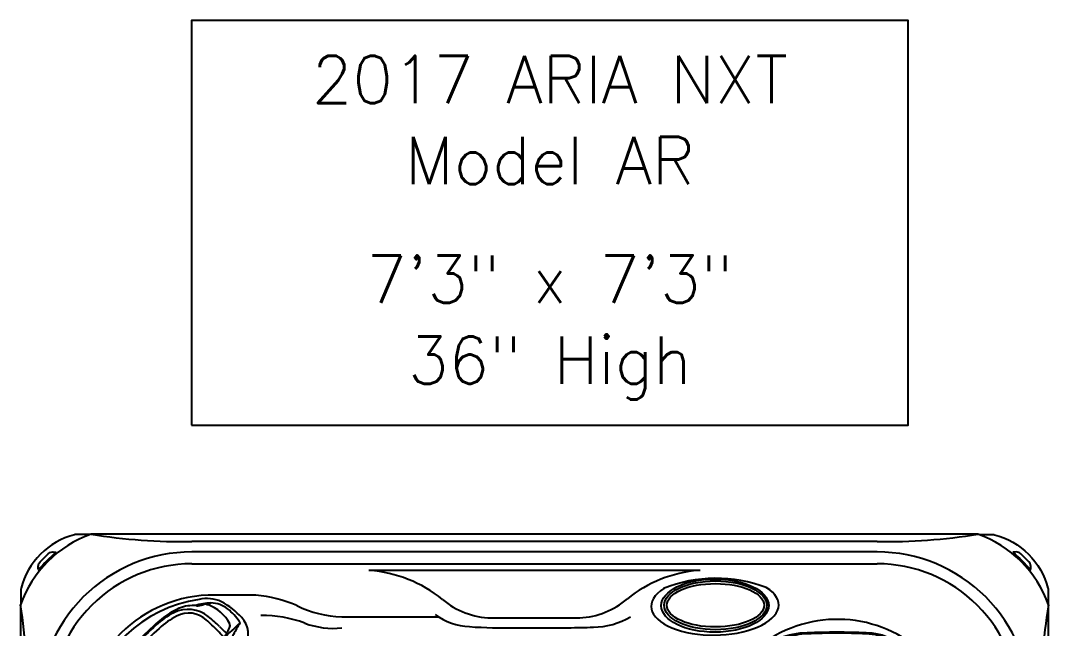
# Model space of a CAD drawing. Extents: x 943 to 1030, y 781 to 934.
# Drawn here: x 943.1 to 1030.1, y 882.2 to 933.6 of the extents above; entities that cross this region are included whole.
import ezdxf
from ezdxf.enums import TextEntityAlignment as Align

# ---------------------------------------------------------------- set-up
doc = ezdxf.new("R2010")
doc.units = 0
doc.header["$MEASUREMENT"] = 0
doc.layers.add('1', color=4, linetype='Continuous')
doc.layers.add('DIM', color=3, linetype='Continuous')
doc.styles.add('SIMPLEX', font='simplex')

# ---------------------------------------------------------------- blocks, each defined once
blk = doc.blocks.new('2014P')
at = {"layer": '1', "color": 4, "linetype": 'Continuous'}
for centre, radius, start, end in [((2.603, 0.812), 6.761, 113.71084, 134.31104), ((1.061, 4.033), 3.194, 84.93016, 111.61348), ((2.834, 1.217), 6.231, 92.51445, 105.36552), ((2.598, 5.426), 2.016, 69.02825, 91.06459), ((2.383, 4.898), 2.586, 52.11262, 68.76392), ((1.201, 3.378), 4.512, 33.22466, 52.11262), ((36.329, -36.331), 56.928, 132.4853, 137.52483), ((25.56, -6.518), 23.931, 149.13987, 151.82474), ((3.658, 4.987), 1.574, 30.47776, 33.22466), ((4.986, 5.769), 0.0338, 338.71398, 30.47776), ((4.374, 4.385), 0.0521, 164.03693, 210.15761), ((5.754, 4.09), 1.463, 151.82474, 167.78752), ((4.978, 4.736), 0.75, 210.15761, 218.58164), ((151.7, -151.7), 214.537, 133.36444, 136.63559), ((-2.232, -1.259), 4.806, 135.48155, 178.7997), ((-3.878, -2.652), 3.565, 152.17961, 178.50328), ((-5.399, -2.611), 2.043, 178.52844, 212.57053), ((-3.606, -1.466), 4.17, 212.57053, 238.32564), ((-3.559, -6.927), 2.746, 110.12898, 120.05844), ((-4.318, -4.912), 0.592, 96.97093, 108.27925), ((-4.384, -4.376), 0.0526, 61.96704, 96.97093), ((-4.85, -5.146), 0.953, 52.32999, 58.96363), ((-5.772, -4.976), 0.0457, 238.32564, 289.81831), ((-11.301, 5.675), 12.046, 297.40639, 301.90817)]:
    blk.add_arc(centre, radius, start, end, dxfattribs=at)
at = {"layer": '1', "color": 3, "linetype": 'Continuous'}
for centre, radius, start, end in [((1.442, 8.608), 1.397, 265.93586, 288.64024), ((2.898, 4.292), 3.158, 105.43195, 108.64024), ((2.117, 7.087), 0.256, 73.63593, 103.40764), ((3.312, 10.926), 3.765, 252.64362, 254.30329), ((6.677, -0.75), 9.167, 116.67771, 118.57062), ((1.172, 4.143), 3.352, 27.31665, 70.44288), ((2.323, 0.791), 6.507, 116.44256, 132.53159), ((0.633, 4.189), 2.712, 51.16582, 116.44256), ((-5.492, -3.42), 12.48, 45.24571, 51.16582), ((36.912, -36.915), 57.674, 132.53159, 137.46816), ((25.901, 28.244), 32.109, 225.24571, 226.61052), ((-16.138, 14.833), 22.381, 333.46305, 334.93687), ((3.748, 5.533), 0.429, 334.93687, 20.20349), ((2.628, 5.462), 1.406, 315.03227, 333.46305), ((-2.068, -1.156), 4.777, 137.46816, 162.88175), ((-3.773, -0.631), 2.993, 162.88175, 213.17805), ((-8.741, -1.179), 1.704, 332.10008, 0.67952), ((0.994, -6.809), 9.446, 150.78445, 153.28585), ((-7.011, -2.095), 0.254, 152.10008, 202.29062), ((-4.419, -1.546), 2.9, 192.854, 244.17002), ((0.832, 2.601), 8.618, 214.40382, 224.08402), ((-2.563, -1.139), 3.592, 218.90351, 229.80142), ((-5.544, -3.711), 0.466, 252.74651, 290.39569), ((-15.477, 17.999), 24.338, 294.49699, 295.92532), ((-5.397, -2.735), 1.284, 295.92532, 315.68902)]:
    blk.add_arc(centre, radius, start, end, dxfattribs=at)
at = {"layer": '1', "color": 2, "linetype": 'Continuous'}
for centre, radius, start, end in [((2.371, 0.914), 6.06, 116.63643, 133.66496), ((0.683, 4.38), 2.205, 47.94516, 117.79037), ((32.641, -32.643), 51.25, 132.24206, 137.75795), ((-4.791, -2.248), 10.8, 42.9754, 49.93734), ((110.534, -110.013), 156.639, 132.35106, 133.04178), ((400127.582, -400130.753), 565868.693, 134.99919368, 135.00035365), ((0.602, 2.479), 3.638, 34.12158, 46.41831), ((-1.99, -1.263), 4.517, 137.12887, 162.71116), ((-3.904, -0.668), 2.513, 162.68229, 214.92154), ((192.321, 165.302), 259.505, 220.17391, 220.50129), ((-3.307, -1.787), 2.233, 220.50129, 233.54791), ((121.626, -121.206), 172.411, 137.005, 137.63165)]:
    blk.add_arc(centre, radius, start, end, dxfattribs=at)
blk = doc.blocks.new('2014SPK')
at = {"layer": '1', "color": 4, "linetype": 'Continuous'}
blk.add_ellipse((-0.004, 0), major_axis=(0, 4.344), ratio=0.474388, dxfattribs=at)
at = {"layer": '1', "color": 2, "linetype": 'Continuous'}
blk.add_ellipse((0, 0), major_axis=(-0.003, 4.113), ratio=0.446028, dxfattribs=at)
blk = doc.blocks.new('2017 ARIA NXT')
at = {"layer": '1', "color": 3, "linetype": 'Continuous'}
for p, q in [((43.459, 86.354), (14.459, 86.354)), ((72.459, 86.354), (43.459, 86.354)), ((43.459, 85.467), (14.459, 85.467)), ((72.459, 85.467), (43.459, 85.467)), ((14.459, 84.467), (43.459, 84.467)), ((43.459, 84.467), (72.459, 84.467)), ((27.144, 79.986), (35.326, 79.986))]:
    blk.add_line(p, q, dxfattribs=at)
at = {"layer": '1', "color": 2, "linetype": 'Continuous'}
for p, q in [((43.459, 83.901), (29.444, 83.901)), ((57.474, 83.901), (43.459, 83.901))]:
    blk.add_line(p, q, dxfattribs=at)
at = {"layer": '1', "color": 4, "linetype": 'Continuous'}
for points in [[(-0.041, 5.939, 0.227781), (5.931, -0.033), (80.988, -0.033, 0.227781), (86.959, 5.939), (86.959, 80.996, 0.227781), (80.988, 86.967), (5.931, 86.967, 0.227781), (-0.041, 80.996)], [(2.984, 85.44, 0.052002), (1.487, 83.943, -0.145561), (1.511, 84.506, -0.041549), (2.426, 85.42, -0.138511)], [(83.935, 85.44, -0.052002), (85.432, 83.943, 0.145561), (85.407, 84.506, 0.041549), (84.492, 85.42, 0.138511)]]:
    blk.add_lwpolyline(points, format="xyb", close=True, dxfattribs=at)
for points in [[(5.84, 86.935), (4.591, 86.935, 0.06455), (4.527, 86.927, 0.269989), (0, 82.401, 0.064627), (-0.008, 82.337), (-0.008, 81.087)], [(81.079, 86.935), (82.327, 86.935, -0.06455), (82.391, 86.927, -0.269989), (86.918, 82.401, -0.064627), (86.927, 82.337), (86.927, 81.087)]]:
    blk.add_lwpolyline(points, format="xyb", dxfattribs=at)
at = {"layer": '1', "color": 3, "linetype": 'Continuous'}
for centre, radius, start, end in [((13.604, 134.033), 47.687, 260.74033, 271.02749), ((73.314, 134.033), 47.687, 268.97251, 279.25967), ((14.459, 72.468), 13, 89.99983, 180.00017), ((72.459, 72.468), 13, 359.99983, 90.00017), ((14.459, 72.468), 12, 89.99991, 180.00009), ((72.459, 72.468), 12, 359.99991, 90.00009), ((-50.674, 73.066), 51.251, 359.33101, 8.90113), ((135.376, 73.225), 49.037, 170.88227, 180.88555)]:
    blk.add_arc(centre, radius, start, end, dxfattribs=at)
at = {"layer": '1', "color": 3}
for centre, radius, start, end in [((28.643, 72.724), 11.21, 51.20551, 85.60536), ((58.203, 72.941), 10.993, 94.52836, 128.74994), ((16.319, 70.611), 11.218, 92.51883, 182.17047), ((16.827, -975.37), 1057.189, 89.834245, 90.054253), ((18.869, 70.662), 11.198, 66.47149, 84.79161), ((16.721, 70.191), 11.384, 98.35307, 168.57853), ((15.721, 78.503), 3.023, 65.70754, 102.50151), ((14.154, 75.894), 6.055, 41.56236, 62.34584), ((27.424, 89.264), 9.282, 243.89344, 268.27212), ((39.946, 86.483), 6.598, 229.56334, 268.70712), ((46.929, 86.616), 6.733, 273.01666, 310.73653), ((20.404, 69.749), 10.35, 69.53634, 90.62828), ((38.19, 84.409), 5.263, 233.43162, 267.46833), ((17.271, 78.542), 1.969, 326.77407, 44.08823), ((26.452, 85.955), 6.948, 249.53634, 275.71808), ((42.284, 1844.207), 1764.322, 269.919256, 270.162347), ((48.375, 85.422), 6.316, 270.66664, 300.61714), ((69.101, 69.018), 10.752, 49.0999, 129.22447), ((40.858, 121.161), 42.111, 266.04962, 271.37243), ((44.091, 2832.335), 2753.273, 269.953718, 270.04602), ((46.258, 134.245), 55.182, 270.04602, 272.27563)]:
    blk.add_arc(centre, radius, start, end, dxfattribs=at)
at = {"layer": '1', "color": 2, "linetype": 'Continuous'}
blk.add_arc((58.831, 71.332), 11.907, 69.089, 111.93069, dxfattribs=at)
at = {"layer": '1', "color": 3}
blk.add_ellipse((58.735, 80.932), major_axis=(-4.547, -0.01), ratio=0.494346, dxfattribs=at)
at = {"layer": '1', "color": 2, "linetype": 'Continuous'}
blk.add_ellipse((58.732, 80.93), major_axis=(5.398, 0.073), ratio=0.462217, start_param=2.494178, end_param=6.910784, dxfattribs=at)
at = {"layer": '1', "color": 1, "linetype": 'Continuous', "xscale": -1, "rotation": 45}
blk.add_blockref('2014P', (69.036, 73.156), dxfattribs=at)
at = {"layer": '1', "color": 1, "linetype": 'Continuous', "rotation": 90}
blk.add_blockref('2014SPK', (58.773, 80.958), dxfattribs=at)
at = {"layer": '1', "color": 1, "linetype": 'Continuous'}
blk.add_blockref('2014P', (13.514, 73.71), dxfattribs=at)

msp = doc.modelspace()

# ---------------------------------------------------------------- linework, layer by layer
at = {"layer": 'DIM', "color": 4}
msp.add_lwpolyline([(957.6, 899.359), (1018.266, 899.359), (1018.266, 933.58), (957.6, 933.58)], close=True, dxfattribs=at)

# ---------------------------------------------------------------- block references
at = {"layer": '1'}
msp.add_blockref('2017 ARIA NXT', (943.177, 803.166), dxfattribs=at)

# ---------------------------------------------------------------- texts
at = {"layer": 'DIM', "style": 'SIMPLEX'}
for s, p in [('2017 ARIA NXT', (987.933, 926.604)), ('Model AR', (987.933, 919.747)), ('7\'3" x 7\'3"', (987.933, 909.716)), ('36" High', (987.933, 902.859))]:
    msp.add_text(s, height=4, dxfattribs=at).set_placement(p, align=Align.CENTER)

doc.saveas('drawing.dxf')
